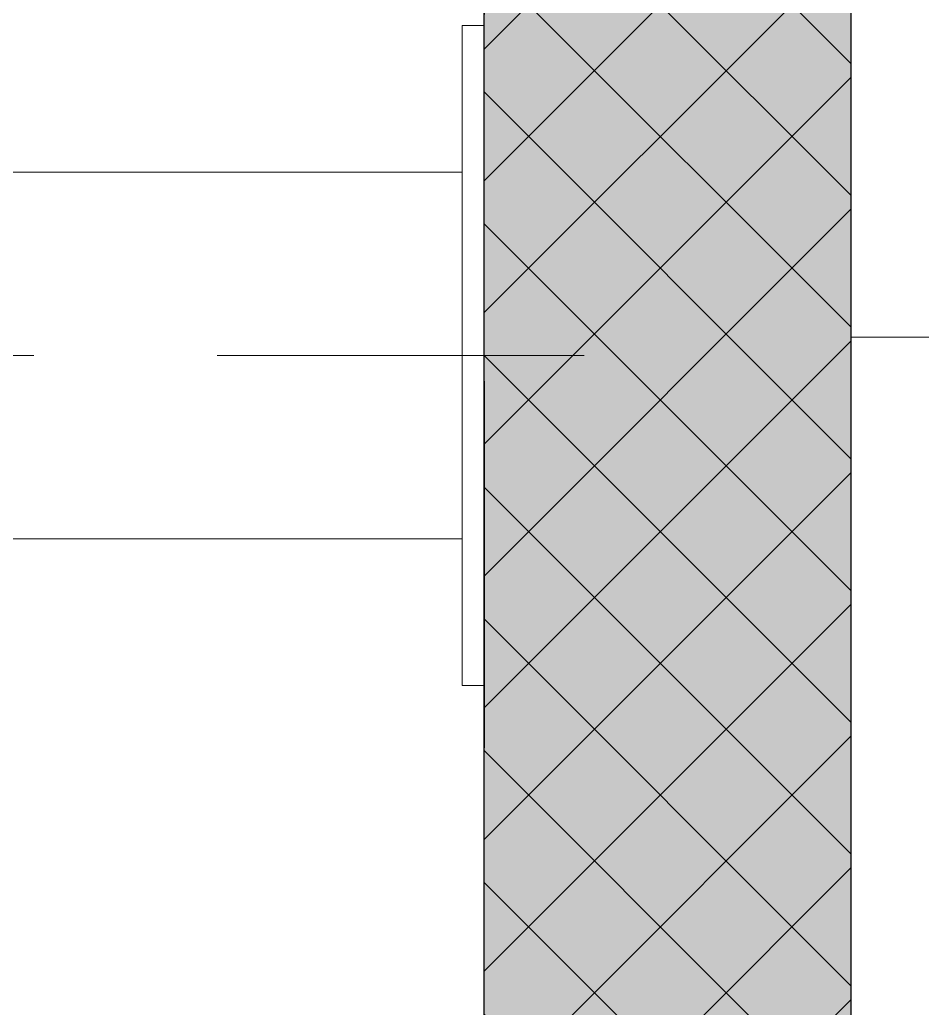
# Model space of a CAD drawing. Header units: millimetres. Extents: x -5 to 111, y -3 to 86.
# Drawn here: x 22.284 to 22.899, y 19.073 to 19.746 of the extents above; entities that cross this region are included whole.
import ezdxf

# ---------------------------------------------------------------- set-up
doc = ezdxf.new("R2010")
doc.units = ezdxf.units.MM
doc.linetypes.add('MITTE', pattern=[2, 1.25, -0.25, 0.25, -0.25])
doc.linetypes.add('STRICHPUNKT2', pattern=[0.5, 0.25, -0.125, 0, -0.125])
doc.layers.add('A1------H-', color=8, linetype='Continuous')
for name, color, linetype, lineweight in [('A1E00---E-', 3, 'MITTE', 25), ('A1E6----E-', 3, 'Continuous', 25), ('A1E6----H-', 5, 'Continuous', 18), ('A1I6----E-', 3, 'Continuous', 25), ('A1M3----E-', 5, 'Continuous', 18), ('A1Z21---E-', 210, 'Continuous', 18)]:
    doc.layers.add(name, color=color, linetype=linetype, lineweight=lineweight)
doc.styles.add('ARIAL', font='ARIAL.TTF')

# ---------------------------------------------------------------- blocks, each defined once
blk = doc.blocks.new('Gruppe-453')
at = {"layer": 'A1I6----E-', "linetype": 'Continuous', "lineweight": 9}
for p, q in [((-28.21544, -22.8011), (-28.20044, -22.8011)), ((-28.21544, -22.8061), (-28.21544, -22.8011)), ((-28.21544, -23.2461), (-28.21544, -22.8061)), ((-28.21544, -22.9011), (-28.80044, -22.9011)), ((-28.80044, -23.1511), (-28.21544, -23.1511)), ((-28.21544, -23.2511), (-28.21544, -23.2461)), ((-28.20044, -23.2511), (-28.21544, -23.2511))]:
    blk.add_line(p, q, dxfattribs=at)
blk = doc.blocks.new('Gruppe-466')
at = {"layer": 'A1I6----E-', "linetype": 'STRICHPUNKT2', "lineweight": 9}
blk.add_line((-28.13225, -23.0261), (-32.25325, -23.0261), dxfattribs=at)
at = {"layer": 'A1I6----E-'}
blk.add_blockref('Gruppe-453', (0, 0), dxfattribs=at)
blk = doc.blocks.new('2011.DM.04.019F', base_point=(22.85, 20.65))
at = {"layer": 'A1Z21---E-'}
blk.add_lwpolyline([(22.85, 20.65), (22.85, 18.33), (23.93917, 18.33), (23.93917, 20.65)], close=True, dxfattribs=at)
at = {"layer": 'A1Z21---E-', "style": 'ARIAL', "flags": 1}
blk.add_attdef('C_NUMBER', (22.85, 20.65), '', height=10, dxfattribs=at)
blk = doc.blocks.new('2011.DM.04.020V', base_point=(22.6, 18.185))
at = {"layer": 'A1Z21---E-'}
blk.add_lwpolyline([(22.6, 18.185), (18.63, 18.185), (18.63, 20.65), (22.3875, 20.65), (22.6, 20.65)], close=True, dxfattribs=at)
at = {"layer": 'A1Z21---E-', "style": 'ARIAL', "flags": 1}
blk.add_attdef('C_NUMBER', (22.6, 18.185), '', height=10, dxfattribs=at)

msp = doc.modelspace()

# ---------------------------------------------------------------- hatches: boundary and pattern name
at = {"layer": 'A1------H-'}
msp.add_hatch(color=256, dxfattribs=at).paths.add_polyline_path([(22.85, 19.115), (22.85, 18.73), (22.6, 18.73), (22.6, 20.65), (22.85, 20.65)])
at = {"layer": 'A1E6----H-'}
h = msp.add_hatch(dxfattribs=at)
h.set_pattern_fill('ANSI37', color=256, scale=0.02, style=0)
h.paths.add_polyline_path([(22.85, 19.115), (22.85, 18.73), (22.6, 18.73), (22.6, 20.65), (22.85, 20.65)])

# ---------------------------------------------------------------- linework, layer by layer
at = {"layer": 'A1E00---E-'}
msp.add_line((22.6, 79), (22.6, 14.97764), dxfattribs=at)
at = {"layer": 'A1E6----E-', "flags": 128}
msp.add_lwpolyline([(22.85, 19.115), (22.85, 18.73), (22.6, 18.73), (22.6, 20.65), (22.85, 20.65)], close=True, dxfattribs=at)
at = {"layer": 'A1M3----E-'}
msp.add_line((23.93917, 19.53), (22.85, 19.53), dxfattribs=at)

# ---------------------------------------------------------------- block references
at = {"layer": 'A1I6----E-'}
msp.add_blockref('Gruppe-466', (50.80045, 42.5436), dxfattribs=at)
at = {"layer": 'A1Z21---E-'}
for name, p in [('2011.DM.04.020V', (22.6, 18.185)), ('2011.DM.04.019F', (22.85, 20.65))]:
    msp.add_blockref(name, p, dxfattribs=at)

doc.saveas('drawing.dxf')
